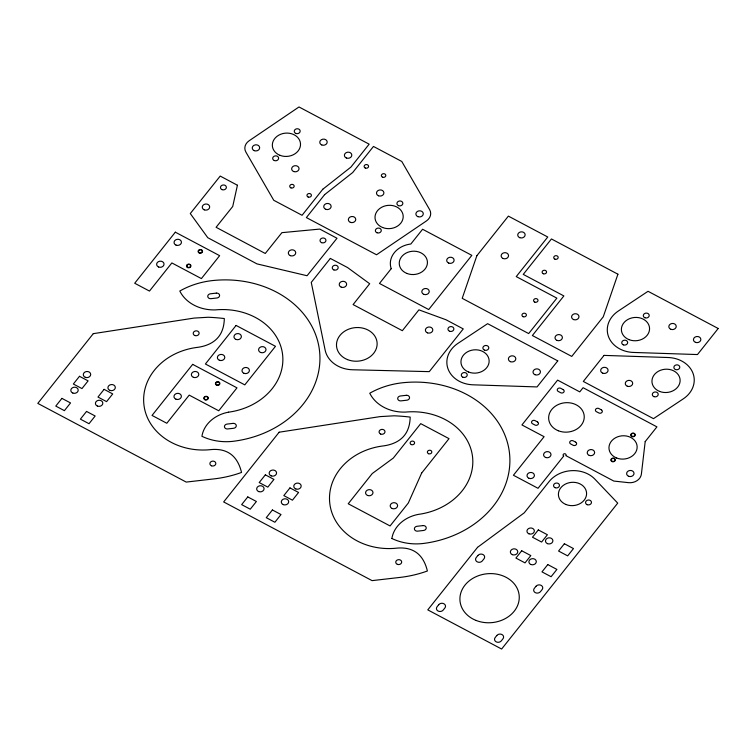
<?xml version="1.0" encoding="UTF-8"?>
<svg xmlns="http://www.w3.org/2000/svg" width="756" height="756" viewBox="0 0 756 756"><rect width="100%" height="100%" fill="white"/><g stroke="black" fill="none" stroke-linecap="round" stroke-linejoin="round"><path stroke-width="1.13" d="M645.189 441.617L641.39 474.097A11.142 9.204 -5 0 1 628.51 482.659L613.806 481.062L565.8 455.603A1.484 1.228 -5 0 0 565.403 453.912A1.484 1.228 -5 0 0 563.343 454.299A1.484 1.228 -5 0 0 563.74 456L538.036 488.3L513.418 475.25L544.103 436.694L521.942 424.948L557.597 380.126L579.757 391.873L583.074 387.705L656.926 426.866L645.189 441.617M237.422 185.239L232.725 206.473L216.093 227.291L265.271 253.477L281.903 232.659L319.788 229.087L336.996 238.253L307.068 275.732L256.955 263.882L207.787 237.705L190.285 213.551L220.213 176.072L237.422 185.239M476.856 255.717L462.209 298.337L528.671 333.576L556.87 298.138L516.244 276.601L547.76 237.006L508.372 216.121L476.856 255.717M617.917 274.201L603.26 316.811L571.753 356.416L532.366 335.532L563.872 295.927L523.256 274.39L551.445 238.962L617.917 274.201M421.659 473.048L408.316 503.014L390.068 525.949L348.223 503.761L372.264 473.53L393.347 458.032L420.714 423.643L449.017 438.65L421.659 473.048M93.281 333.661L37.8 403.392L186.212 482.082L214.798 478.794A100.935 83.377 -5 0 0 241.533 472.443A68.607 56.672 -5 0 0 239.737 466.622A46.872 38.726 -5 0 0 236.326 459.998A31.478 26.006 -5 0 0 232.29 455.367A23.795 19.656 -5 0 0 225.704 451.332A23.483 19.401 -5 0 0 218.276 449.584A30.977 25.591 -5 0 0 211.094 449.584A60.149 49.688 -5 0 1 189.208 448.677A61.406 50.728 -5 0 1 159.44 434.095A62.984 52.032 -5 0 1 143.99 405.329A63.825 52.722 -5 0 1 145.577 386.788A62.096 51.295 -5 0 1 164.695 360.262A59.913 49.499 -5 0 1 197.949 347.306A42.175 34.842 -5 0 0 202.57 346.399A32.669 26.989 -5 0 0 207.522 344.802A25.572 21.121 -5 0 0 218.626 336.789A29.144 24.079 -5 0 0 222.009 330.882A40.323 33.311 -5 0 0 223.785 324.437A58.297 48.157 -5 0 0 224.315 318.541A173.105 143.007 -5 0 0 208.25 317.255L194.216 318.068L93.281 333.661M175.326 232.177L134.7 283.245L149.471 291.069L171.858 262.937L201.398 278.595L219.637 255.67L175.326 232.177M61.916 398.374L55.783 406.085L64.402 410.659L70.535 402.948L61.916 398.374M79.484 376.299L73.351 384.01L81.96 388.584L88.102 380.873L79.484 376.299M86.534 411.425L80.401 419.136L89.019 423.71L95.152 415.998L86.534 411.425M104.101 389.349L97.968 397.061L106.577 401.634L112.72 393.923L104.101 389.349M322.803 189.236L302.069 215.29L273.757 200.283L245.889 152.079A11.142 9.204 -5 0 1 249.083 140.805L298.998 106.965L369.155 144.169L350.916 167.095L322.803 189.236M324.617 194.642L306.378 217.577L376.535 254.772L426.45 220.932A11.142 9.204 -5 0 0 429.644 209.667L401.776 161.463L373.464 146.447L352.731 172.51L324.617 194.642M192.667 364.364L152.041 415.431L166.811 423.256L189.198 395.123L218.739 410.782L236.978 387.856L192.667 364.364M236.089 325.43L205.405 363.995L244.793 384.88L275.477 346.314L236.089 325.43M330.325 258.429L311.255 282.394L325.137 350.094A29.72 24.551 -5 0 0 352.551 369.769L429.266 371.64L463.258 328.907L446.031 319.769L418.918 309.847L402.343 330.693L353.099 304.583L369.684 283.736L347.562 267.558L330.325 258.429M391.211 268.692L379.474 283.453L428.709 309.554L471.829 255.358L422.595 229.257L410.848 244.008A23.03 19.023 -5 0 0 391.211 268.692M279.144 432.205L223.663 501.937L372.075 580.627L400.661 577.338A100.935 83.377 -5 0 0 427.386 570.988A68.607 56.672 -5 0 0 425.6 565.167A46.872 38.726 -5 0 0 422.188 558.542A31.478 26.006 -5 0 0 418.153 553.912A23.795 19.656 -5 0 0 411.566 549.877A23.483 19.401 -5 0 0 404.139 548.128A30.977 25.591 -5 0 0 396.957 548.128A60.149 49.688 -5 0 1 375.061 547.221A61.406 50.728 -5 0 1 345.303 532.64A62.984 52.032 -5 0 1 329.852 503.874A63.825 52.722 -5 0 1 331.43 485.333A62.096 51.295 -5 0 1 350.557 458.807A59.913 49.499 -5 0 1 383.812 445.851A42.175 34.842 -5 0 0 388.423 444.944A32.669 26.989 -5 0 0 393.385 443.347A25.572 21.121 -5 0 0 404.488 435.333A29.144 24.079 -5 0 0 407.862 429.427A40.323 33.311 -5 0 0 409.639 422.982A58.288 48.157 -5 0 0 410.177 417.085A173.115 143.007 -5 0 0 394.112 415.8L380.079 416.613L279.144 432.205M247.779 496.919L241.646 504.63L250.264 509.204L256.397 501.493L247.779 496.919M265.347 474.844L259.204 482.555L267.822 487.129L273.955 479.417L265.347 474.844M272.396 509.969L266.263 517.68L274.882 522.254L281.015 514.543L272.396 509.969M289.964 487.894L283.821 495.605L292.44 500.179L298.573 492.468L289.964 487.894M557.777 360.877L537.043 386.93L472.991 384.813A28.237 23.323 -5 0 1 448.034 368.909A28.237 23.323 -5 0 1 457.871 343.422L487.611 323.672L557.777 360.877M604.044 355.396L583.311 381.449L653.477 418.654L683.216 398.903A28.237 23.323 -5 0 0 693.054 373.417A28.237 23.323 -5 0 0 668.096 357.512L604.044 355.396M477.537 547.344L427.783 609.875L501.634 649.035L617.718 503.127L594.859 479.124A28.237 23.323 -5 0 0 549.111 481.572L524.239 512.833L477.537 547.344M438.716 604.705L437.062 606.794A3.714 3.071 -5 0 0 438.064 611.028A3.714 3.071 -5 0 0 443.214 610.054L444.878 607.975A3.714 3.071 -5 0 0 443.866 603.732A3.714 3.071 -5 0 0 438.716 604.705M477.858 555.518L476.195 557.597A3.714 3.071 -5 0 0 477.206 561.84A3.714 3.071 -5 0 0 482.356 560.867L484.01 558.778A3.714 3.071 -5 0 0 483.008 554.545A3.714 3.071 -5 0 0 477.858 555.518M521.716 550.765L515.913 558.06L525.023 562.889L530.825 555.594L521.716 550.765M538.3 529.918L532.498 537.214L541.598 542.043L547.41 534.747L538.3 529.918M718.2 328.501L697.467 354.555L633.415 352.438A28.237 23.323 -5 0 1 608.467 336.533A28.237 23.323 -5 0 1 618.295 311.047L648.043 291.296L718.2 328.501M547.788 564.59L541.986 571.886L551.096 576.715L556.898 569.419L547.788 564.59M564.373 543.744L558.571 551.039L567.671 555.868L573.483 548.572L564.373 543.744M496.815 635.512L495.161 637.591A3.714 3.071 -5 0 0 496.163 641.835A3.714 3.071 -5 0 0 501.313 640.861L502.967 638.773A3.714 3.071 -5 0 0 501.965 634.539A3.714 3.071 -5 0 0 496.815 635.512M535.957 586.316L534.294 588.404A3.714 3.071 -5 0 0 535.295 592.638A3.714 3.071 -5 0 0 540.445 591.664L542.109 589.585A3.714 3.071 -5 0 0 541.107 585.342A3.714 3.071 -5 0 0 535.957 586.316M216.31 293.12L210.404 293.8A2.967 2.457 -5 0 0 207.768 296.569A2.967 2.457 -5 0 0 211.028 298.667L216.934 297.987A2.967 2.457 -5 0 0 219.571 295.209A2.967 2.457 -5 0 0 216.31 293.12M406.265 395.312L400.359 395.993A2.967 2.457 -5 0 0 397.722 398.771A2.967 2.457 -5 0 0 400.982 400.869L406.889 400.189A2.967 2.457 -5 0 0 409.525 397.41A2.967 2.457 -5 0 0 406.265 395.312M232.999 423.398L227.093 424.078A2.967 2.457 -5 0 0 224.456 426.856A2.967 2.457 -5 0 0 227.717 428.945L233.623 428.274A2.967 2.457 -5 0 0 236.259 425.496A2.967 2.457 -5 0 0 232.999 423.398M422.954 525.6L417.047 526.28A2.967 2.457 -5 0 0 414.411 529.049A2.967 2.457 -5 0 0 417.671 531.147L423.577 530.466A2.967 2.457 -5 0 0 426.214 527.688A2.967 2.457 -5 0 0 422.954 525.6M563.182 389.614L560.725 388.3A2.23 1.843 -5 0 0 557.635 388.886A2.23 1.843 -5 0 0 558.23 391.428L560.697 392.733A2.23 1.843 -5 0 0 563.787 392.156A2.23 1.843 -5 0 0 563.182 389.614M601.341 409.837L598.875 408.533A2.23 1.843 -5 0 0 595.785 409.119A2.23 1.843 -5 0 0 596.389 411.661L598.856 412.965A2.23 1.843 -5 0 0 601.946 412.379A2.23 1.843 -5 0 0 601.341 409.837M537.478 421.914L535.021 420.61A2.23 1.843 -5 0 0 531.931 421.196A2.23 1.843 -5 0 0 532.526 423.738L534.993 425.042A2.23 1.843 -5 0 0 538.083 424.456A2.23 1.843 -5 0 0 537.478 421.914M575.637 442.147L573.171 440.842A2.23 1.843 -5 0 0 570.081 441.428A2.23 1.843 -5 0 0 570.685 443.97L573.152 445.275A2.23 1.843 -5 0 0 576.242 444.689A2.23 1.843 -5 0 0 575.637 442.147M476.044 620.43A29.72 24.551 -5 0 0 519.23 596.144A29.72 24.551 -5 0 0 473.483 577.981A29.72 24.551 -5 0 0 476.044 620.43M547.486 543.658A3.714 3.071 -5 0 0 552.891 540.625A3.714 3.071 -5 0 0 547.174 538.348A3.714 3.071 -5 0 0 547.486 543.658M528.945 533.821A3.714 3.071 -5 0 0 534.341 530.788A3.714 3.071 -5 0 0 528.624 528.52A3.714 3.071 -5 0 0 528.945 533.821M512.36 554.668A3.714 3.071 -5 0 0 517.756 551.634A3.714 3.071 -5 0 0 512.039 549.366A3.714 3.071 -5 0 0 512.36 554.668M530.901 564.505A3.714 3.071 -5 0 0 536.306 561.462A3.714 3.071 -5 0 0 530.589 559.194A3.714 3.071 -5 0 0 530.901 564.505M587.147 504.677A2.967 2.457 -5 0 0 591.466 502.249A2.967 2.457 -5 0 0 586.892 500.434A2.967 2.457 -5 0 0 587.147 504.677M555.15 487.705A2.967 2.457 -5 0 0 559.468 485.276A2.967 2.457 -5 0 0 554.895 483.462A2.967 2.457 -5 0 0 555.15 487.705M566.064 504.535A14.118 11.661 -5 0 0 586.58 492.997A14.118 11.661 -5 0 0 564.855 484.369A14.118 11.661 -5 0 0 566.064 504.535M632.158 436.316A1.852 1.531 -5 0 0 634.86 434.804A1.852 1.531 -5 0 0 631.997 433.67A1.852 1.531 -5 0 0 632.158 436.316M612.265 461.33A1.852 1.531 -5 0 0 614.959 459.818A1.852 1.531 -5 0 0 612.105 458.675A1.852 1.531 -5 0 0 612.265 461.33M616.622 458.004A14.118 11.661 -5 0 0 637.138 446.465A14.118 11.661 -5 0 0 615.412 437.837A14.118 11.661 -5 0 0 616.622 458.004M545.596 457.465A3.714 3.071 -5 0 0 550.992 454.422A3.714 3.071 -5 0 0 545.274 452.154A3.714 3.071 -5 0 0 545.596 457.465M529.011 478.302A3.714 3.071 -5 0 0 534.407 475.269A3.714 3.071 -5 0 0 528.69 473.001A3.714 3.071 -5 0 0 529.011 478.302M558.315 430.759A17.832 14.733 -5 0 0 584.227 416.187A17.832 14.733 -5 0 0 556.775 405.292A17.832 14.733 -5 0 0 558.315 430.759M628.623 476.289A3.714 3.071 -5 0 0 634.019 473.256A3.714 3.071 -5 0 0 628.302 470.988A3.714 3.071 -5 0 0 628.623 476.289M589.236 455.405A3.714 3.071 -5 0 0 594.632 452.371A3.714 3.071 -5 0 0 588.915 450.103A3.714 3.071 -5 0 0 589.236 455.405M612.095 461.614A2.23 1.843 -5 0 0 615.327 459.79A2.23 1.843 -5 0 0 611.897 458.429A2.23 1.843 -5 0 0 612.095 461.614M631.988 436.599A2.23 1.843 -5 0 0 635.229 434.776A2.23 1.843 -5 0 0 631.799 433.415A2.23 1.843 -5 0 0 631.988 436.599M428.586 453.732A2.23 1.843 -5 0 0 431.818 451.908A2.23 1.843 -5 0 0 428.387 450.548A2.23 1.843 -5 0 0 428.586 453.732M411.349 444.594A2.23 1.843 -5 0 0 414.59 442.78A2.23 1.843 -5 0 0 411.16 441.409A2.23 1.843 -5 0 0 411.349 444.594M367.586 495.473A3.714 3.071 -5 0 0 372.982 492.44A3.714 3.071 -5 0 0 367.265 490.162A3.714 3.071 -5 0 0 367.586 495.473M392.203 508.523A3.714 3.071 -5 0 0 397.599 505.49A3.714 3.071 -5 0 0 391.882 503.222A3.714 3.071 -5 0 0 392.203 508.523M391.882 538.499A49.735 41.079 -5 0 0 422.264 543.592A98.053 80.996 -5 0 0 509.355 452.012A98.053 80.996 -5 0 0 401.672 382.867A72.869 60.197 -5 0 0 369.76 393.224A38.254 31.601 -5 0 0 405.414 412.096A62.408 51.559 -5 0 1 472.481 456.265A62.408 51.559 -5 0 1 418.512 514.363A32.999 27.263 -5 0 0 391.882 538.499M653.902 396.635A2.967 2.457 -5 0 0 658.221 394.207A2.967 2.457 -5 0 0 653.647 392.392A2.967 2.457 -5 0 0 653.902 396.635M675.467 369.533A2.967 2.457 -5 0 0 679.786 367.104A2.967 2.457 -5 0 0 675.212 365.29A2.967 2.457 -5 0 0 675.467 369.533M659.61 391.428A14.118 11.661 -5 0 0 680.116 379.89A14.118 11.661 -5 0 0 658.391 371.262A14.118 11.661 -5 0 0 659.61 391.428M627.291 386.221A3.714 3.071 -5 0 0 632.687 383.188A3.714 3.071 -5 0 0 626.97 380.911A3.714 3.071 -5 0 0 627.291 386.221M602.674 373.171A3.714 3.071 -5 0 0 608.07 370.128A3.714 3.071 -5 0 0 602.352 367.86A3.714 3.071 -5 0 0 602.674 373.171M644.896 317.766A2.967 2.457 -5 0 0 649.215 315.337A2.967 2.457 -5 0 0 644.641 313.523A2.967 2.457 -5 0 0 644.896 317.766M623.341 344.859A2.967 2.457 -5 0 0 627.66 342.43A2.967 2.457 -5 0 0 623.086 340.616A2.967 2.457 -5 0 0 623.341 344.859M629.039 339.661A14.118 11.661 -5 0 0 649.555 328.123A14.118 11.661 -5 0 0 627.83 319.495A14.118 11.661 -5 0 0 629.039 339.661M670.837 329.295A3.714 3.071 -5 0 0 676.233 326.252A3.714 3.071 -5 0 0 670.515 323.984A3.714 3.071 -5 0 0 670.837 329.295M695.454 342.345A3.714 3.071 -5 0 0 700.85 339.302A3.714 3.071 -5 0 0 695.133 337.034A3.714 3.071 -5 0 0 695.454 342.345M554.932 259.166A2.23 1.843 -5 0 0 558.174 257.342A2.23 1.843 -5 0 0 554.743 255.982A2.23 1.843 -5 0 0 554.932 259.166M543.328 273.757A2.23 1.843 -5 0 0 546.56 271.933A2.23 1.843 -5 0 0 543.129 270.572A2.23 1.843 -5 0 0 543.328 273.757M534.766 302.116A2.23 1.843 -5 0 0 538.007 300.293A2.23 1.843 -5 0 0 534.577 298.932A2.23 1.843 -5 0 0 534.766 302.116M523.152 316.707A2.23 1.843 -5 0 0 526.393 314.883A2.23 1.843 -5 0 0 522.963 313.523A2.23 1.843 -5 0 0 523.152 316.707M503.156 258.524A3.714 3.071 -5 0 0 508.552 255.49A3.714 3.071 -5 0 0 502.834 253.213A3.714 3.071 -5 0 0 503.156 258.524M519.731 237.677A3.714 3.071 -5 0 0 525.137 234.643A3.714 3.071 -5 0 0 519.419 232.375A3.714 3.071 -5 0 0 519.731 237.677M557.002 340.417A3.714 3.071 -5 0 0 562.398 337.384A3.714 3.071 -5 0 0 556.681 335.116A3.714 3.071 -5 0 0 557.002 340.417M573.587 319.571A3.714 3.071 -5 0 0 578.983 316.537A3.714 3.071 -5 0 0 573.265 314.269A3.714 3.071 -5 0 0 573.587 319.571M346.409 158.013A3.714 3.071 -5 0 0 351.805 154.98A3.714 3.071 -5 0 0 346.087 152.703A3.714 3.071 -5 0 0 346.409 158.013M321.791 144.963A3.714 3.071 -5 0 0 327.187 141.92A3.714 3.071 -5 0 0 321.47 139.652A3.714 3.071 -5 0 0 321.791 144.963M279.994 155.33A14.118 11.661 -5 0 0 300.51 143.791A14.118 11.661 -5 0 0 278.784 135.163A14.118 11.661 -5 0 0 279.994 155.33M274.296 160.537A2.967 2.457 -5 0 0 278.614 158.108A2.967 2.457 -5 0 0 274.041 156.284A2.967 2.457 -5 0 0 274.296 160.537M295.851 133.434A2.967 2.457 -5 0 0 300.17 131.005A2.967 2.457 -5 0 0 295.596 129.191A2.967 2.457 -5 0 0 295.851 133.434M254.262 150.652A3.714 3.071 -5 0 0 259.658 147.609A3.714 3.071 -5 0 0 253.94 145.341A3.714 3.071 -5 0 0 254.262 150.652M293.649 171.527A3.714 3.071 -5 0 0 299.045 168.494A3.714 3.071 -5 0 0 293.328 166.226A3.714 3.071 -5 0 0 293.649 171.527M325.741 209.289A3.714 3.071 -5 0 0 331.137 206.256A3.714 3.071 -5 0 0 325.42 203.988A3.714 3.071 -5 0 0 325.741 209.289M350.359 222.34A3.714 3.071 -5 0 0 355.755 219.306A3.714 3.071 -5 0 0 350.037 217.038A3.714 3.071 -5 0 0 350.359 222.34M382.668 227.547A14.118 11.661 -5 0 0 403.184 216.008A14.118 11.661 -5 0 0 381.459 207.38A14.118 11.661 -5 0 0 382.668 227.547M398.525 205.66A2.967 2.457 -5 0 0 402.844 203.232A2.967 2.457 -5 0 0 398.27 201.408A2.967 2.457 -5 0 0 398.525 205.66M376.97 232.754A2.967 2.457 -5 0 0 381.289 230.325A2.967 2.457 -5 0 0 376.715 228.51A2.967 2.457 -5 0 0 376.97 232.754M417.879 216.651A3.714 3.071 -5 0 0 423.284 213.617A3.714 3.071 -5 0 0 417.567 211.349A3.714 3.071 -5 0 0 417.879 216.651M378.491 195.776A3.714 3.071 -5 0 0 383.897 192.733A3.714 3.071 -5 0 0 378.18 190.465A3.714 3.071 -5 0 0 378.491 195.776M290.937 187.885A2.23 1.843 -5 0 0 294.169 186.061A2.23 1.843 -5 0 0 290.739 184.7A2.23 1.843 -5 0 0 290.937 187.885M308.165 197.023A2.23 1.843 -5 0 0 311.406 195.199A2.23 1.843 -5 0 0 307.975 193.838A2.23 1.843 -5 0 0 308.165 197.023M365.337 168.059A2.23 1.843 -5 0 0 368.578 166.235A2.23 1.843 -5 0 0 365.139 164.874A2.23 1.843 -5 0 0 365.337 168.059M382.564 177.197A2.23 1.843 -5 0 0 385.806 175.373A2.23 1.843 -5 0 0 382.375 174.012A2.23 1.843 -5 0 0 382.564 177.197M484.473 350.141A2.967 2.457 -5 0 0 488.792 347.713A2.967 2.457 -5 0 0 484.218 345.898A2.967 2.457 -5 0 0 484.473 350.141M468.616 372.037A14.118 11.661 -5 0 0 489.132 360.499A14.118 11.661 -5 0 0 467.397 351.871A14.118 11.661 -5 0 0 468.616 372.037M510.413 361.67A3.714 3.071 -5 0 0 515.809 358.627A3.714 3.071 -5 0 0 510.092 356.36A3.714 3.071 -5 0 0 510.413 361.67M535.031 374.721A3.714 3.071 -5 0 0 540.427 371.687A3.714 3.071 -5 0 0 534.709 369.41A3.714 3.071 -5 0 0 535.031 374.721M462.918 377.244A2.967 2.457 -5 0 0 467.236 374.815A2.967 2.457 -5 0 0 462.663 372.991A2.967 2.457 -5 0 0 462.918 377.244M423.823 294.349A3.714 3.071 -5 0 0 429.228 291.306A3.714 3.071 -5 0 0 423.511 289.038A3.714 3.071 -5 0 0 423.823 294.349M448.705 263.079A3.714 3.071 -5 0 0 454.101 260.045A3.714 3.071 -5 0 0 448.384 257.777A3.714 3.071 -5 0 0 448.705 263.079M406.908 273.445A14.118 11.661 -5 0 0 427.423 261.907A14.118 11.661 -5 0 0 405.688 253.279A14.118 11.661 -5 0 0 406.908 273.445M449.555 331.251A2.967 2.457 -5 0 0 453.874 328.822A2.967 2.457 -5 0 0 449.3 327.008A2.967 2.457 -5 0 0 449.555 331.251M333.859 269.911A2.967 2.457 -5 0 0 338.178 267.482A2.967 2.457 -5 0 0 333.604 265.668A2.967 2.457 -5 0 0 333.859 269.911M427.405 332.838A3.714 3.071 -5 0 0 432.801 329.805A3.714 3.071 -5 0 0 427.083 327.528A3.714 3.071 -5 0 0 427.405 332.838M341.24 287.157A3.714 3.071 -5 0 0 346.635 284.114A3.714 3.071 -5 0 0 340.918 281.846A3.714 3.071 -5 0 0 341.24 287.157M347.524 359.62A20.355 16.821 -5 0 0 377.112 342.988A20.355 16.821 -5 0 0 345.775 330.542A20.355 16.821 -5 0 0 347.524 359.62M321.631 242.667A2.967 2.457 -5 0 0 325.949 240.238A2.967 2.457 -5 0 0 321.376 238.423A2.967 2.457 -5 0 0 321.631 242.667M222.056 189.643A2.967 2.457 -5 0 0 226.375 187.214A2.967 2.457 -5 0 0 221.801 185.4A2.967 2.457 -5 0 0 222.056 189.643M290.332 255.66A3.714 3.071 -5 0 0 295.728 252.627A3.714 3.071 -5 0 0 290.011 250.359A3.714 3.071 -5 0 0 290.332 255.66M204.281 209.847A3.714 3.071 -5 0 0 209.677 206.813A3.714 3.071 -5 0 0 203.959 204.536A3.714 3.071 -5 0 0 204.281 209.847M176.044 245.124A3.714 3.071 -5 0 0 181.44 242.09A3.714 3.071 -5 0 0 175.723 239.822A3.714 3.071 -5 0 0 176.044 245.124M158.628 267.01A3.714 3.071 -5 0 0 164.033 263.976A3.714 3.071 -5 0 0 158.316 261.708A3.714 3.071 -5 0 0 158.628 267.01M187.866 267.331A1.852 1.531 -5 0 0 190.559 265.819A1.852 1.531 -5 0 0 187.705 264.685A1.852 1.531 -5 0 0 187.866 267.331M199.471 252.74A1.852 1.531 -5 0 0 202.173 251.228A1.852 1.531 -5 0 0 199.31 250.094A1.852 1.531 -5 0 0 199.471 252.74M199.3 253.024A2.23 1.843 -5 0 0 202.542 251.2A2.23 1.843 -5 0 0 199.111 249.839A2.23 1.843 -5 0 0 199.3 253.024M187.696 267.615A2.23 1.843 -5 0 0 190.937 265.791A2.23 1.843 -5 0 0 187.507 264.43A2.23 1.843 -5 0 0 187.696 267.615M235.976 339.425A3.714 3.071 -5 0 0 241.372 336.382A3.714 3.071 -5 0 0 235.655 334.114A3.714 3.071 -5 0 0 235.976 339.425M260.593 352.476A3.714 3.071 -5 0 0 265.989 349.442A3.714 3.071 -5 0 0 260.272 347.165A3.714 3.071 -5 0 0 260.593 352.476M219.391 360.262A3.714 3.071 -5 0 0 224.787 357.229A3.714 3.071 -5 0 0 219.07 354.961A3.714 3.071 -5 0 0 219.391 360.262M244.008 373.322A3.714 3.071 -5 0 0 249.404 370.279A3.714 3.071 -5 0 0 243.687 368.011A3.714 3.071 -5 0 0 244.008 373.322M193.385 377.31A3.714 3.071 -5 0 0 198.781 374.277A3.714 3.071 -5 0 0 193.064 371.999A3.714 3.071 -5 0 0 193.385 377.31M175.968 399.196A3.714 3.071 -5 0 0 181.374 396.163A3.714 3.071 -5 0 0 175.647 393.885A3.714 3.071 -5 0 0 175.968 399.196M205.207 399.518A1.852 1.531 -5 0 0 207.9 398.006A1.852 1.531 -5 0 0 205.046 396.862A1.852 1.531 -5 0 0 205.207 399.518M216.811 384.927A1.852 1.531 -5 0 0 219.514 383.415A1.852 1.531 -5 0 0 216.651 382.281A1.852 1.531 -5 0 0 216.811 384.927M205.037 399.801A2.23 1.843 -5 0 0 208.278 397.977A2.23 1.843 -5 0 0 204.848 396.616A2.23 1.843 -5 0 0 205.037 399.801M216.641 385.21A2.23 1.843 -5 0 0 219.883 383.386A2.23 1.843 -5 0 0 216.452 382.026A2.23 1.843 -5 0 0 216.641 385.21M228.558 412.171A32.999 27.263 -5 0 0 201.928 436.297A49.735 41.079 -5 0 0 232.309 441.4A98.053 80.996 -5 0 0 319.401 349.82A98.053 80.996 -5 0 0 211.718 280.665A72.869 60.197 -5 0 0 179.805 291.032A38.254 31.601 -5 0 0 215.46 309.894A62.408 51.559 -5 0 1 282.527 354.063A62.408 51.559 -5 0 1 228.558 412.171M258.675 491.58A3.714 3.071 -5 0 0 264.071 488.546A3.714 3.071 -5 0 0 258.354 486.278A3.714 3.071 -5 0 0 258.675 491.58M380.674 434.057A2.967 2.457 -5 0 0 384.993 431.629A2.967 2.457 -5 0 0 380.41 429.814A2.967 2.457 -5 0 0 380.674 434.057M283.292 504.63A3.714 3.071 -5 0 0 288.688 501.597A3.714 3.071 -5 0 0 282.971 499.329A3.714 3.071 -5 0 0 283.292 504.63M295.785 488.934A3.714 3.071 -5 0 0 301.181 485.891A3.714 3.071 -5 0 0 295.464 483.623A3.714 3.071 -5 0 0 295.785 488.934M397.363 564.345A2.967 2.457 -5 0 0 401.682 561.916A2.967 2.457 -5 0 0 397.098 560.092A2.967 2.457 -5 0 0 397.363 564.345M271.168 475.874A3.714 3.071 -5 0 0 276.564 472.84A3.714 3.071 -5 0 0 270.846 470.572A3.714 3.071 -5 0 0 271.168 475.874M72.812 393.035A3.714 3.071 -5 0 0 78.208 390.001A3.714 3.071 -5 0 0 72.491 387.733A3.714 3.071 -5 0 0 72.812 393.035M194.812 335.513A2.967 2.457 -5 0 0 199.13 333.084A2.967 2.457 -5 0 0 194.557 331.27A2.967 2.457 -5 0 0 194.812 335.513M97.429 406.085A3.714 3.071 -5 0 0 102.825 403.052A3.714 3.071 -5 0 0 97.108 400.784A3.714 3.071 -5 0 0 97.429 406.085M109.922 390.389A3.714 3.071 -5 0 0 115.318 387.346A3.714 3.071 -5 0 0 109.601 385.078A3.714 3.071 -5 0 0 109.922 390.389M211.5 465.8A2.967 2.457 -5 0 0 215.819 463.371A2.967 2.457 -5 0 0 211.245 461.547A2.967 2.457 -5 0 0 211.5 465.8M85.305 377.329A3.714 3.071 -5 0 0 90.701 374.296A3.714 3.071 -5 0 0 84.984 372.028A3.714 3.071 -5 0 0 85.305 377.329"/></g></svg>
